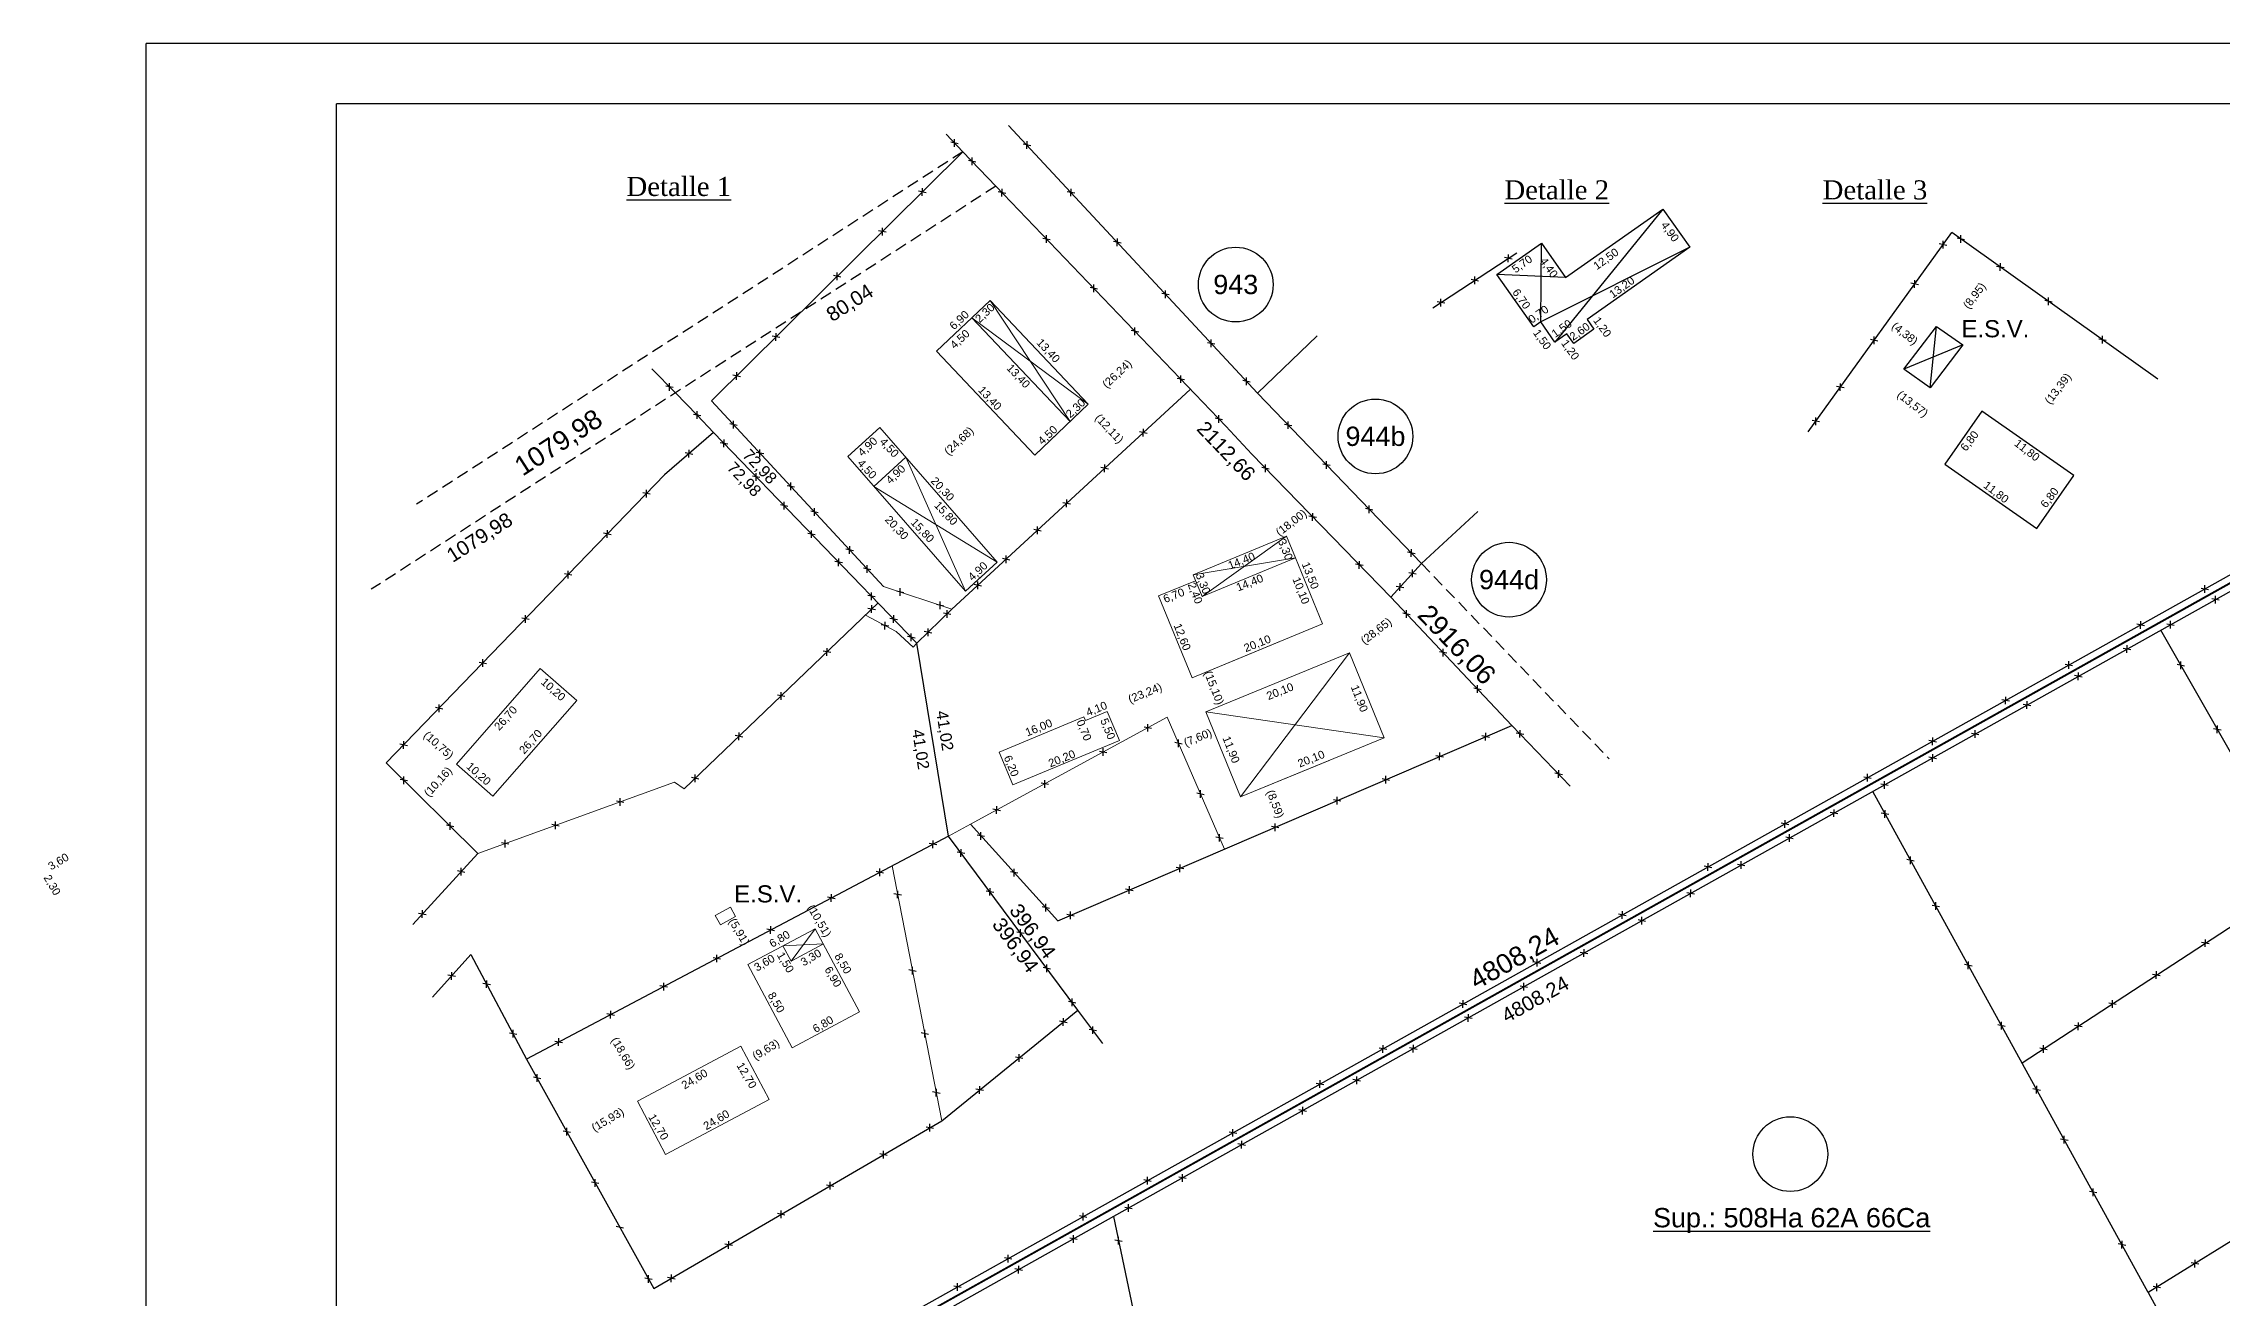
# Model space of a CAD drawing. Header units: feet. Extents: x 1554 to 7460, y 4629 to 11811.
# Drawn here: x 3557.7 to 4014.9, y 4866 to 5129.2 of the extents above; entities that cross this region are included whole.
import ezdxf
from ezdxf.enums import TextEntityAlignment as Align

# ---------------------------------------------------------------- set-up
doc = ezdxf.new("R2010")
doc.units = ezdxf.units.FT
doc.header["$MEASUREMENT"] = 0
doc.linetypes.add('DASHED2', pattern=[0.375, 0.25, -0.125])
doc.layers.get('0').update_dxf_attribs({"linetype": 'CONTINUOUS'})
for name, color, linetype in [('Accesiones 0', 1, 'CONTINUOUS'), ('Alambrado', 1, 'CONTINUOUS'), ('CARATULA', 7, 'CONTINUOUS'), ('CROQUIS', 2, 'CONTINUOUS'), ('Edificaciòn', 1, 'CONTINUOUS'), ('MEDICION', 2, 'CONTINUOUS'), ('Riel', 2, 'CONTINUOUS'), ('Subdivision', 5, 'CONTINUOUS')]:
    doc.layers.add(name, color=color, linetype=linetype)
doc.styles.add('ARIAL', font='arial.ttf')
doc.styles.add('Times New Roman', font='times.ttf')

msp = doc.modelspace()

# ---------------------------------------------------------------- linework, layer by layer
at = {"color": 8}
msp.add_line((3619.23, 4639.172, -0.145), (3619.23, 5116.496, -0.145), dxfattribs=at)
at = {"color": 1}
for p, q in [((3749.713, 5108.141, -2.329), (3748.143, 5108.45, -2.329)), ((3748.915, 5107.496, -2.329), (3748.942, 5109.096, -2.329)), ((3764.923, 5107.726, -0.021), (3763.353, 5108.035, -0.021)), ((3764.125, 5107.081, -0.021), (3764.152, 5108.681, -0.021)), ((3753.408, 5104.297, -2.329), (3751.838, 5104.606, -2.329)), ((3752.61, 5103.651, -2.329), (3752.637, 5105.251, -2.329)), ((3742.961, 5097.87, 0.11), (3741.391, 5098.179, 0.11)), ((3742.163, 5097.225, 0.11), (3742.189, 5098.825, 0.11)), ((3759.692, 5097.734, -2.329), (3758.122, 5098.043, -2.329)), ((3758.894, 5097.089, -2.329), (3758.921, 5098.689, -2.329)), ((3774.161, 5097.765, -0.021), (3772.591, 5098.074, -0.021)), ((3773.363, 5097.119, -0.021), (3773.389, 5098.719, -0.021)), ((3734.579, 5089.568, 0.11), (3733.009, 5089.877, 0.11)), ((3733.78, 5088.922, 0.11), (3733.807, 5090.522, 0.11)), ((3768.244, 5087.334, -2.329), (3768.27, 5088.934, -2.329)), ((3960.178, 5087.359, 202.274), (3960.205, 5088.959, 202.274)), ((3769.042, 5087.979, -2.329), (3767.472, 5088.288, -2.329)), ((3783.887, 5087.298, -0.021), (3782.317, 5087.607, -0.021)), ((3783.088, 5086.653, -0.021), (3783.115, 5088.252, -0.021)), ((3865.962, 5083.948, 293.225), (3864.392, 5084.257, 293.225)), ((3865.164, 5083.302, 293.225), (3865.19, 5084.902, 293.225)), ((3957.232, 5086.817, 202.287), (3955.662, 5087.126, 202.287)), ((3956.433, 5086.171, 202.287), (3956.46, 5087.771, 202.287)), ((3960.976, 5088.005, 202.274), (3959.407, 5088.314, 202.274)), ((3725.088, 5080.167, 0.11), (3723.518, 5080.476, 0.11)), ((3724.29, 5079.522, 0.11), (3724.316, 5081.122, 0.11)), ((3858.922, 5079.321, 293.201), (3857.352, 5079.63, 293.201)), ((3858.124, 5078.676, 293.201), (3858.151, 5080.276, 293.201)), ((3950.477, 5077.911, 202.311), (3950.504, 5079.51, 202.311)), ((3969.261, 5082.106, 202.247), (3967.691, 5082.415, 202.247)), ((3968.463, 5081.46, 202.247), (3968.489, 5083.06, 202.247)), ((3778.952, 5077.64, -2.329), (3777.382, 5077.949, -2.329)), ((3778.153, 5076.994, -2.329), (3778.18, 5078.594, -2.329)), ((3794.006, 5076.407, -0.021), (3792.437, 5076.716, -0.021)), ((3793.208, 5075.761, -0.021), (3793.235, 5077.361, -0.021)), ((3851.825, 5074.657, 293.177), (3850.255, 5074.966, 293.177)), ((3851.026, 5074.011, 293.177), (3851.053, 5075.611, 293.177)), ((3951.275, 5078.556, 202.311), (3949.705, 5078.865, 202.311)), ((3979.371, 5074.907, 202.215), (3977.801, 5075.216, 202.215)), ((3978.572, 5074.261, 202.215), (3978.599, 5075.861, 202.215)), ((3712.255, 5067.457, 0.11), (3710.686, 5067.766, 0.11)), ((3711.457, 5066.811, 0.11), (3711.484, 5068.411, 0.11)), ((3787.59, 5068.626, -2.329), (3786.02, 5068.935, -2.329)), ((3786.792, 5067.981, -2.329), (3786.818, 5069.581, -2.329)), ((3803.599, 5066.082, -0.021), (3802.03, 5066.391, -0.021)), ((3802.801, 5065.437, -0.021), (3802.828, 5067.037, -0.021)), ((3942.757, 5066.742, 202.344), (3941.187, 5067.051, 202.344)), ((3941.959, 5066.097, 202.344), (3941.986, 5067.696, 202.344)), ((3990.689, 5066.847, 202.179), (3989.119, 5067.156, 202.179)), ((3989.891, 5066.202, 202.179), (3989.918, 5067.801, 202.179)), ((3689.894, 5056.964, -1.941), (3688.324, 5057.273, -1.941)), ((3689.095, 5056.319, -1.941), (3689.122, 5057.918, -1.941)), ((3703.974, 5059.254, 0.11), (3702.404, 5059.563, 0.11)), ((3703.176, 5058.608, 0.11), (3703.202, 5060.208, 0.11)), ((3797.21, 5058.589, -2.329), (3795.64, 5058.898, -2.329)), ((3796.412, 5057.944, -2.329), (3796.438, 5059.544, -2.329)), ((3810.992, 5058.127, -0.021), (3809.422, 5058.436, -0.021)), ((3810.193, 5057.481, -0.021), (3810.22, 5059.081, -0.021)), ((3935.666, 5056.907, 202.372), (3934.096, 5057.216, 202.372)), ((3934.868, 5056.262, 202.372), (3934.895, 5057.862, 202.372)), ((3694.889, 5050.4, -2.053), (3694.915, 5052, -2.053)), ((3695.687, 5051.045, -2.053), (3694.117, 5051.354, -2.053)), ((3703.334, 5049.025, 0.075), (3701.765, 5049.334, 0.075)), ((3702.536, 5048.379, 0.075), (3702.563, 5049.979, 0.075)), ((3789.366, 5047.367, -0.166), (3787.796, 5047.676, -0.166)), ((3788.568, 5046.722, -0.166), (3788.594, 5048.322, -0.166)), ((3805.216, 5050.235, -2.329), (3803.647, 5050.544, -2.329)), ((3804.418, 5049.59, -2.329), (3804.445, 5051.19, -2.329)), ((3819.764, 5048.934, -0.021), (3818.194, 5049.243, -0.021)), ((3818.966, 5048.288, -0.021), (3818.992, 5049.888, -0.021)), ((3930.507, 5049.753, 202.392), (3928.937, 5050.062, 202.392)), ((3929.709, 5049.107, 202.392), (3929.736, 5050.707, 202.392)), ((3693.977, 5042.949), (3692.407, 5043.258)), ((3693.179, 5042.303), (3693.206, 5043.903)), ((3701.322, 5045.09, -2.172), (3699.752, 5045.399, -2.172)), ((3700.524, 5044.444, -2.172), (3700.55, 5046.044, -2.172)), ((3708.87, 5043.05, 0.032), (3707.3, 5043.359, 0.032)), ((3708.071, 5042.404, 0.032), (3708.098, 5044.004, 0.032)), ((3708.096, 5038.08, -2.198), (3706.526, 5038.389, -2.198)), ((3707.297, 5037.435, -2.198), (3707.324, 5039.035, -2.198)), ((3781.232, 5039.866, -0.166), (3779.662, 5040.175, -0.166)), ((3780.433, 5039.221, -0.166), (3780.46, 5040.821, -0.166)), ((3815.01, 5039.862, -2.329), (3813.441, 5040.171, -2.329)), ((3814.212, 5039.216, -2.329), (3814.239, 5040.816, -2.329)), ((3827.803, 5040.59, -0.021), (3826.233, 5040.899, -0.021)), ((3827.004, 5039.945, -0.021), (3827.031, 5041.545, -0.021)), ((3685.044, 5034.577), (3683.474, 5034.886)), ((3684.246, 5033.932), (3684.273, 5035.532)), ((3715.34, 5036.066, -0.017), (3713.77, 5036.375, -0.017)), ((3714.541, 5035.421, -0.017), (3714.568, 5037.02, -0.017)), ((3713.949, 5032.023, -2.221), (3712.379, 5032.332, -2.221)), ((3713.15, 5031.378, -2.221), (3713.177, 5032.978, -2.221)), ((3720.314, 5030.697, -0.055), (3718.744, 5031.006, -0.055)), ((3719.515, 5030.051, -0.055), (3719.542, 5031.651, -0.055)), ((3773.249, 5032.505, -0.166), (3771.679, 5032.814, -0.166)), ((3772.451, 5031.86, -0.166), (3772.478, 5033.459, -0.166)), ((3824.91, 5029.68, -2.329), (3823.34, 5029.989, -2.329)), ((3824.112, 5029.035, -2.329), (3824.138, 5030.634, -2.329)), ((3836.773, 5031.28, -0.021), (3835.203, 5031.589, -0.021)), ((3835.974, 5030.635, -0.021), (3836.001, 5032.235, -0.021)), ((3676.837, 5026.079), (3675.267, 5026.388)), ((3676.038, 5025.433), (3676.065, 5027.033)), ((3719.715, 5026.056, -2.243), (3718.145, 5026.365, -2.243)), ((3718.917, 5025.411, -2.243), (3718.943, 5027.011, -2.243)), ((3767.125, 5026.858, -0.166), (3765.555, 5027.167, -0.166)), ((3766.327, 5026.212, -0.166), (3766.354, 5027.812, -0.166)), ((3725.403, 5020.171, -2.265), (3723.833, 5020.48, -2.265)), ((3724.604, 5019.525, -2.265), (3724.631, 5021.125, -2.265)), ((3727.698, 5022.726, -0.112), (3726.128, 5023.035, -0.112)), ((3726.899, 5022.081, -0.112), (3726.926, 5023.68, -0.112)), ((3760.542, 5020.787, -0.166), (3758.973, 5021.096, -0.166)), ((3759.744, 5020.142, -0.166), (3759.771, 5021.742, -0.166)), ((3834.709, 5019.602, -2.329), (3833.139, 5019.911, -2.329)), ((3833.91, 5018.956, -2.329), (3833.937, 5020.556, -2.329)), ((3845.611, 5022.107, -0.021), (3844.041, 5022.416, -0.021)), ((3844.813, 5021.462, -0.021), (3844.839, 5023.061, -0.021)), ((3668.629, 5017.58), (3667.059, 5017.889)), ((3667.831, 5016.934), (3667.857, 5018.534)), ((3731.392, 5018.738, -0.14), (3729.822, 5019.047, -0.14)), ((3730.594, 5018.093, -0.14), (3730.621, 5019.692, -0.14)), ((3754.623, 5015.328, -0.166), (3753.053, 5015.637, -0.166)), ((3753.825, 5014.683, -0.166), (3753.851, 5016.283, -0.166)), ((3843.242, 5014.942, -0.166), (3841.672, 5015.251, -0.166)), ((3842.444, 5014.297, -0.166), (3842.47, 5015.897, -0.166)), ((3845.859, 5017.806, -0.166), (3844.289, 5018.115, -0.166)), ((3845.06, 5017.16, -0.166), (3845.087, 5018.76, -0.166)), ((4011.368, 5013.883, 0.052), (4011.395, 5015.483, 0.052)), ((3732.306, 5013.027, -2.292), (3730.737, 5013.335, -2.292)), ((3731.508, 5012.381, -2.292), (3731.535, 5013.981, -2.292)), ((3731.515, 5009.682, -0.166), (3731.542, 5011.282, -0.166)), ((3738.299, 5013.909, -0.166), (3736.729, 5014.218, -0.166)), ((3737.501, 5013.263, -0.166), (3737.527, 5014.863, -0.166)), ((3746.702, 5011.106, -0.166), (3745.133, 5011.415, -0.166)), ((3745.904, 5010.46, -0.166), (3745.931, 5012.06, -0.166)), ((4012.166, 5014.528, 0.052), (4010.596, 5014.837, 0.052)), ((4014.43, 5012.328, -0.128), (4012.86, 5012.637, -0.128)), ((4013.632, 5011.683, -0.128), (4013.658, 5013.283, -0.128)), ((3659.643, 5008.276), (3658.073, 5008.585)), ((3658.845, 5007.63), (3658.872, 5009.23)), ((3732.313, 5010.328, -0.166), (3730.743, 5010.636, -0.166)), ((3735.131, 5006.881, -0.166), (3733.561, 5007.19, -0.166)), ((3734.333, 5006.235, -0.166), (3734.359, 5007.835, -0.166)), ((3736.939, 5008.232, -2.31), (3735.369, 5008.541, -2.31)), ((3736.141, 5007.587, -2.31), (3736.168, 5009.187, -2.31)), ((3743.368, 5004.809, -0.166), (3743.395, 5006.409, -0.166)), ((3748.156, 5009.318, -0.166), (3746.586, 5009.627, -0.166)), ((3747.358, 5008.673, -0.166), (3747.384, 5010.273, -0.166)), ((3844.616, 5009.314, -2.021), (3843.046, 5009.623, -2.021)), ((3843.818, 5008.669, -2.021), (3843.845, 5010.269, -2.021)), ((3998.71, 5007.001, 0.049), (3997.14, 5007.31, 0.049)), ((3997.912, 5006.356, 0.049), (3997.938, 5007.956, 0.049)), ((4004.979, 5007.039, -0.124), (4003.409, 5007.348, -0.124)), ((4004.18, 5006.393, -0.124), (4004.207, 5007.993, -0.124)), ((3722.947, 5001.348, -0.166), (3721.377, 5001.657, -0.166)), ((3722.148, 5000.703, -0.166), (3722.175, 5002.302, -0.166)), ((3740.638, 5004.405, -2.324), (3739.068, 5004.714, -2.324)), ((3739.84, 5003.759, -2.324), (3739.867, 5005.359, -2.324)), ((3744.166, 5005.455, -0.166), (3742.596, 5005.764, -0.166)), ((3851.488, 5000.555, -2.021), (3851.514, 5002.155, -2.021)), ((3995.846, 5001.927, -0.12), (3994.276, 5002.236, -0.12)), ((3995.048, 5001.282, -0.12), (3995.074, 5002.882, -0.12)), ((3650.684, 4998.999), (3649.114, 4999.308)), ((3649.886, 4998.353), (3649.912, 4999.953)), ((3852.286, 5001.201, -2.021), (3850.716, 5001.51, -2.021)), ((3983.636, 4998.57, 0.045), (3982.066, 4998.879, 0.045)), ((3982.838, 4997.924, 0.045), (3982.864, 4999.524, 0.045)), ((3984.837, 4995.567, -0.115), (3984.863, 4997.167, -0.115)), ((4007.131, 4998.534, -0.008), (4005.561, 4998.843, -0.008)), ((4006.333, 4997.889, -0.008), (4006.36, 4999.489, -0.008)), ((3713.311, 4992.11, -0.166), (3711.741, 4992.419, -0.166)), ((3712.512, 4991.465, -0.166), (3712.539, 4993.065, -0.166)), ((3859.52, 4993.548, -2.021), (3857.95, 4993.857, -2.021)), ((3858.722, 4992.903, -2.021), (3858.749, 4994.503, -2.021)), ((3985.635, 4996.213, -0.115), (3984.065, 4996.522, -0.115)), ((3641.519, 4989.509), (3639.949, 4989.818)), ((3640.721, 4988.864), (3640.748, 4990.463)), ((3970.372, 4991.15, 0.042), (3968.802, 4991.459, 0.042)), ((3969.574, 4990.505, 0.042), (3969.6, 4992.105, 0.042)), ((3974.85, 4990.177, -0.111), (3973.28, 4990.486, -0.111)), ((3974.052, 4989.531, -0.111), (3974.078, 4991.131, -0.111)), ((3704.473, 4983.638, -0.166), (3702.903, 4983.947, -0.166)), ((3703.675, 4982.992, -0.166), (3703.702, 4984.592, -0.166)), ((3790.311, 4985.413, -0.135), (3788.741, 4985.722, -0.135)), ((3789.513, 4984.768, -0.135), (3789.539, 4986.367, -0.135)), ((3861.203, 4983.557, 0.154), (3859.633, 4983.866, 0.154)), ((3860.404, 4982.912, 0.154), (3860.431, 4984.511, 0.154)), ((3868.43, 4984.151, -2.021), (3866.86, 4984.46, -2.021)), ((3867.632, 4983.506, -2.021), (3867.658, 4985.106, -2.021)), ((3954.24, 4981.928, 0.039), (3954.267, 4983.528, 0.039)), ((3963.988, 4984.097, -0.106), (3962.418, 4984.406, -0.106)), ((3963.19, 4983.452, -0.106), (3963.216, 4985.052, -0.106)), ((4014.813, 4985.073, -0.008), (4013.243, 4985.382, -0.008)), ((4014.015, 4984.428, -0.008), (4014.042, 4986.028, -0.008)), ((3634.083, 4981.809), (3632.514, 4982.118)), ((3633.285, 4981.164), (3633.312, 4982.764)), ((3780.915, 4980.309, -0.062), (3779.345, 4980.618, -0.062)), ((3780.116, 4979.663, -0.062), (3780.143, 4981.263, -0.062)), ((3796.742, 4982.158, -0.166), (3795.172, 4982.467, -0.166)), ((3795.944, 4981.512, -0.166), (3795.97, 4983.112, -0.166)), ((3851.557, 4979.406, 0.154), (3849.987, 4979.715, 0.154)), ((3850.759, 4978.761, 0.154), (3850.786, 4980.361, 0.154)), ((3955.038, 4982.573, 0.039), (3953.468, 4982.882, 0.039)), ((3955.046, 4979.093, -0.103), (3953.476, 4979.402, -0.103)), ((3954.248, 4978.448, -0.103), (3954.275, 4980.047, -0.103)), ((3634.1, 4974.422), (3632.53, 4974.731)), ((3633.302, 4973.776), (3633.329, 4975.376)), ((3695.272, 4974.817, -0.166), (3693.702, 4975.126, -0.166)), ((3694.474, 4974.171, -0.166), (3694.5, 4975.771, -0.166)), ((3767.864, 4973.007, 0.033), (3767.891, 4974.607, 0.033)), ((3840.26, 4974.545, 0.154), (3838.69, 4974.854, 0.154)), ((3839.461, 4973.899, 0.154), (3839.488, 4975.499, 0.154)), ((3876.537, 4975.708, -2.021), (3874.967, 4976.017, -2.021)), ((3875.739, 4975.062, -2.021), (3875.766, 4976.662, -2.021)), ((3941.361, 4974.923, 0.036), (3939.791, 4975.232, 0.036)), ((3940.563, 4974.278, 0.036), (3940.59, 4975.877, 0.036)), ((3944.133, 4972.787, -0.098), (3944.16, 4974.387, -0.098)), ((3679.526, 4969.872, -0.191), (3677.957, 4970.181, -0.191)), ((3678.728, 4969.227, -0.191), (3678.755, 4970.826, -0.191)), ((3768.662, 4973.653, 0.033), (3767.092, 4973.962, 0.033)), ((3801.346, 4971.538, -0.166), (3799.776, 4971.847, -0.166)), ((3800.548, 4970.893, -0.166), (3800.575, 4972.493, -0.166)), ((3830.033, 4970.144, 0.154), (3828.463, 4970.453, 0.154)), ((3829.234, 4969.498, 0.154), (3829.261, 4971.098, 0.154)), ((3944.932, 4973.432, -0.098), (3943.362, 4973.741, -0.098)), ((3643.831, 4964.818), (3642.261, 4965.127)), ((3643.032, 4964.172), (3643.059, 4965.772)), ((3665.974, 4964.96, -0.22), (3664.404, 4965.269, -0.22)), ((3665.175, 4964.315, -0.22), (3665.202, 4965.915, -0.22)), ((3758.57, 4968.17, 0.111), (3757, 4968.479, 0.111)), ((3757.772, 4967.525, 0.111), (3757.798, 4969.125, 0.111)), ((3816.242, 4963.908, 0.154), (3816.269, 4965.507, 0.154)), ((3924.042, 4965.236, 0.032), (3922.473, 4965.545, 0.032)), ((3923.244, 4964.59, 0.032), (3923.271, 4966.19, 0.032)), ((3934.329, 4967.498, -0.094), (3932.759, 4967.807, -0.094)), ((3933.531, 4966.853, -0.094), (3933.557, 4968.453, -0.094)), ((3945.044, 4967.357, 0.013), (3943.474, 4967.666, 0.013)), ((3944.246, 4966.711, 0.013), (3944.273, 4968.311, 0.013)), ((3655.395, 4961.127, -0.243), (3653.825, 4961.436, -0.243)), ((3654.596, 4960.481, -0.243), (3654.623, 4962.081, -0.243)), ((3745.202, 4960.978, -0.889), (3743.632, 4961.287, -0.889)), ((3744.403, 4960.333, -0.889), (3744.43, 4961.933, -0.889)), ((3755.255, 4962.726, 0.154), (3753.685, 4963.035, 0.154)), ((3754.457, 4962.081, 0.154), (3754.483, 4963.681, 0.154)), ((3805.342, 4962.323, -0.166), (3803.772, 4962.632, -0.166)), ((3804.543, 4961.678, -0.166), (3804.57, 4963.278, -0.166)), ((3817.04, 4964.553, 0.154), (3815.471, 4964.862, 0.154)), ((3925.001, 4962.278, -0.09), (3923.431, 4962.587, -0.09)), ((3924.203, 4961.632, -0.09), (3924.229, 4963.232, -0.09)), ((3645.361, 4954.574, -0.253), (3645.388, 4956.174, -0.253)), ((3733.228, 4954.428, -0.889), (3733.255, 4956.028, -0.889)), ((3751.087, 4959.163, -3.052), (3749.517, 4959.472, -3.052)), ((3750.289, 4958.518, -3.052), (3750.316, 4960.117, -3.052)), ((3761.426, 4954.396, 0.154), (3761.453, 4955.996, 0.154)), ((3797.052, 4955.951, 0.154), (3795.482, 4956.26, 0.154)), ((3796.254, 4955.306, 0.154), (3796.281, 4956.906, 0.154)), ((3907.886, 4956.198, 0.029), (3906.316, 4956.507, 0.029)), ((3907.088, 4955.553, 0.029), (3907.115, 4957.153, 0.029)), ((3914.865, 4956.605, -0.086), (3913.296, 4956.914, -0.086)), ((3914.067, 4955.96, -0.086), (3914.094, 4957.56, -0.086)), ((3950.41, 4957.603, 0.006), (3948.84, 4957.912, 0.006)), ((3949.611, 4956.958, 0.006), (3949.638, 4958.558, 0.006)), ((3646.159, 4955.219, -0.253), (3644.589, 4955.528, -0.253)), ((3734.027, 4955.074, -0.889), (3732.457, 4955.383, -0.889)), ((3736.982, 4949.786, -0.171), (3737.009, 4951.386, -0.171)), ((3757.163, 4950.993, -3.052), (3755.593, 4951.302, -3.052)), ((3756.365, 4950.348, -3.052), (3756.391, 4951.948, -3.052)), ((3762.224, 4955.041, 0.154), (3760.654, 4955.35, 0.154)), ((3786.406, 4951.37, 0.154), (3784.836, 4951.679, 0.154)), ((3785.608, 4950.725, 0.154), (3785.635, 4952.325, 0.154)), ((3903.446, 4950.015, -0.081), (3903.473, 4951.615, -0.081)), ((3637.198, 4945.665, -0.25), (3637.225, 4947.265, -0.25)), ((3723.86, 4949.701, -0.889), (3722.29, 4950.01, -0.889)), ((3723.061, 4949.056, -0.889), (3723.088, 4950.656, -0.889)), ((3737.781, 4950.432, -0.171), (3736.211, 4950.741, -0.171)), ((3768.904, 4947.676, 0.154), (3767.334, 4947.985, 0.154)), ((3768.105, 4947.031, 0.154), (3768.132, 4948.631, 0.154)), ((3773.261, 4945.412, 0.154), (3773.288, 4947.011, 0.154)), ((3889.097, 4945.49, 0.025), (3889.124, 4947.089, 0.025)), ((3904.244, 4950.661, -0.081), (3902.674, 4950.97, -0.081)), ((3955.694, 4947.997), (3954.124, 4948.306)), ((3954.896, 4947.352), (3954.923, 4948.951)), ((3637.996, 4946.311, -0.25), (3636.426, 4946.62, -0.25)), ((3711.124, 4942.972, -0.889), (3709.554, 4943.281, -0.889)), ((3710.325, 4942.327, -0.889), (3710.352, 4943.926, -0.889)), ((3763.57, 4942.378, -3.052), (3762, 4942.687, -3.052)), ((3762.772, 4941.733, -3.052), (3762.798, 4943.332, -3.052)), ((3774.059, 4946.057, 0.154), (3772.49, 4946.366, 0.154)), ((3889.895, 4946.135, 0.025), (3888.325, 4946.444, 0.025)), ((3894.015, 4944.936, -0.077), (3892.445, 4945.245, -0.077)), ((3893.216, 4944.29, -0.077), (3893.243, 4945.89, -0.077)), ((3699.019, 4936.353, -0.889), (3699.046, 4937.952, -0.889)), ((3881.866, 4938.136, -0.072), (3880.296, 4938.445, -0.072)), ((3881.068, 4937.491, -0.072), (3881.094, 4939.091, -0.072)), ((4012.274, 4940.218, -0.012), (4010.704, 4940.527, -0.012)), ((4011.476, 4939.572, -0.012), (4011.502, 4941.172, -0.012)), ((3644.159, 4933.356, -0.172), (3642.589, 4933.665, -0.172)), ((3643.361, 4932.711, -0.172), (3643.388, 4934.311, -0.172)), ((3699.818, 4936.998, -0.889), (3698.248, 4937.307, -0.889)), ((3740.9, 4934.435, -0.182), (3739.33, 4934.744, -0.182)), ((3740.102, 4933.79, -0.182), (3740.128, 4935.389, -0.182)), ((3769.104, 4934.937, -3.052), (3767.534, 4935.246, -3.052)), ((3768.305, 4934.292, -3.052), (3768.332, 4935.892, -3.052)), ((3872.008, 4936.13, 0.021), (3870.438, 4936.439, 0.021)), ((3871.21, 4935.484, 0.021), (3871.236, 4937.084, 0.021)), ((3962.535, 4935.563, -0.008), (3960.965, 4935.872, -0.008)), ((3961.737, 4934.917, -0.008), (3961.763, 4936.517, -0.008)), ((4002.011, 4933.509, -0.015), (4000.441, 4933.818, -0.015)), ((4001.213, 4932.864, -0.015), (4001.239, 4934.464, -0.015)), ((3651.498, 4931.611, -0.168), (3649.928, 4931.92, -0.168)), ((3650.7, 4930.966, -0.168), (3650.726, 4932.566, -0.168)), ((3688.678, 4931.112, -0.889), (3687.108, 4931.421, -0.889)), ((3687.88, 4930.467, -0.889), (3687.906, 4932.066, -0.889)), ((3773.615, 4927.152, -3.052), (3773.642, 4928.752, -3.052)), ((3855.669, 4926.792, 0.017), (3855.696, 4928.391, 0.017)), ((3869.226, 4931.062, -0.067), (3867.656, 4931.371, -0.067)), ((3868.427, 4930.417, -0.067), (3868.454, 4932.016, -0.067)), ((3991.984, 4926.832, -0.017), (3992.011, 4928.432, -0.017)), ((3677.538, 4925.226, -0.889), (3675.968, 4925.535, -0.889)), ((3676.74, 4924.58, -0.889), (3676.766, 4926.18, -0.889)), ((3772.547, 4923.68, -0.255), (3770.978, 4923.989, -0.255)), ((3771.749, 4923.034, -0.255), (3771.776, 4924.634, -0.255)), ((3774.413, 4927.798, -3.052), (3772.843, 4928.107, -3.052)), ((3856.468, 4927.437, 0.017), (3854.898, 4927.746, 0.017)), ((3857.57, 4924.539, -0.062), (3856, 4924.848, -0.062)), ((3856.772, 4923.893, -0.062), (3856.798, 4925.493, -0.062)), ((3968.709, 4922.244, -0.017), (3968.735, 4923.843, -0.017)), ((3992.783, 4927.477, -0.017), (3991.213, 4927.786, -0.017)), ((3657.06, 4921.204, -0.168), (3655.49, 4921.513, -0.168)), ((3656.261, 4920.558, -0.168), (3656.288, 4922.158, -0.168)), ((3666.619, 4919.457, -0.889), (3665.049, 4919.766, -0.889)), ((3665.821, 4918.811, -0.889), (3665.848, 4920.411, -0.889)), ((3743.474, 4921.235, -0.192), (3741.904, 4921.544, -0.192)), ((3742.676, 4920.59, -0.192), (3742.703, 4922.189, -0.192)), ((3778.77, 4921.96, -3.052), (3777.2, 4922.269, -3.052)), ((3777.972, 4921.315, -3.052), (3777.998, 4922.915, -3.052)), ((3969.507, 4922.889, -0.017), (3967.937, 4923.198, -0.017)), ((3985.615, 4922.792, -0.019), (3984.045, 4923.101, -0.019)), ((3984.817, 4922.146, -0.019), (3984.843, 4923.746, -0.019)), ((3763.284, 4916.147, -0.255), (3761.714, 4916.456, -0.255)), ((3762.486, 4915.501, -0.255), (3762.512, 4917.101, -0.255)), ((3839.65, 4918.03, 0.014), (3838.08, 4918.339, 0.014)), ((3838.852, 4917.385, 0.014), (3838.879, 4918.985, 0.014)), ((3846.032, 4918.082, -0.057), (3844.462, 4918.39, -0.057)), ((3845.234, 4917.436, -0.057), (3845.261, 4919.036, -0.057)), ((3978.299, 4918.01, -0.021), (3976.729, 4918.319, -0.021)), ((3977.501, 4917.364, -0.021), (3977.527, 4918.964, -0.021)), ((3662.103, 4911.914, -0.168), (3660.533, 4912.223, -0.168)), ((3661.305, 4911.269, -0.168), (3661.331, 4912.869, -0.168)), ((3754.21, 4908.772, -0.255), (3754.237, 4910.372, -0.255)), ((3826.438, 4910.64, 0.011), (3824.868, 4910.948, 0.011)), ((3825.639, 4909.994, 0.011), (3825.666, 4911.594, 0.011)), ((3834.151, 4911.432, -0.052), (3832.581, 4911.741, -0.052)), ((3833.352, 4910.786, -0.052), (3833.379, 4912.386, -0.052)), ((3976.088, 4908.83, -0.025), (3976.114, 4910.43, -0.025)), ((3745.893, 4908.833, -0.202), (3744.323, 4909.142, -0.202)), ((3745.094, 4908.188, -0.202), (3745.121, 4909.787, -0.202)), ((3755.009, 4909.418, -0.255), (3753.439, 4909.727, -0.255)), ((3821.997, 4904.431, -0.047), (3822.024, 4906.031, -0.047)), ((3976.886, 4909.476, -0.025), (3975.316, 4909.785, -0.025)), ((3668.354, 4900.635, -0.168), (3666.784, 4900.944, -0.168)), ((3667.556, 4899.99, -0.168), (3667.582, 4901.59, -0.168)), ((3744.528, 4901.476, -0.255), (3742.958, 4901.785, -0.255)), ((3743.73, 4900.83, -0.255), (3743.757, 4902.43, -0.255)), ((3807.364, 4899.771, 0.007), (3807.39, 4901.371, 0.007)), ((3822.796, 4905.077, -0.047), (3821.226, 4905.386, -0.047)), ((3734.012, 4895.172, -0.255), (3734.039, 4896.771, -0.255)), ((3808.162, 4900.417, 0.007), (3806.592, 4900.726, 0.007)), ((3810.002, 4897.917, -0.042), (3808.432, 4898.226, -0.042)), ((3809.204, 4897.271, -0.042), (3809.231, 4898.871, -0.042)), ((3982.674, 4898.955, -0.032), (3981.104, 4899.264, -0.032)), ((3981.875, 4898.309, -0.032), (3981.902, 4899.909, -0.032)), ((3734.811, 4895.817, -0.255), (3733.241, 4896.126, -0.255)), ((3796.779, 4890.317, -0.037), (3796.806, 4891.917, -0.037)), ((3674.296, 4889.914, -0.168), (3672.726, 4890.223, -0.168)), ((3673.498, 4889.268, -0.168), (3673.525, 4890.868, -0.168)), ((3723.614, 4889.297, -0.255), (3722.044, 4889.606, -0.255)), ((3722.815, 4888.651, -0.255), (3722.842, 4890.251, -0.255)), ((3790.231, 4890.387, 0.003), (3788.661, 4890.696, 0.003)), ((3789.432, 4889.741, 0.003), (3789.459, 4891.341, 0.003)), ((3797.577, 4890.963, -0.037), (3796.007, 4891.272, -0.037)), ((3988.731, 4887.944, -0.04), (3987.161, 4888.253, -0.04)), ((3987.933, 4887.299, -0.04), (3987.959, 4888.898, -0.04)), ((3713.339, 4883.314, -0.255), (3711.769, 4883.623, -0.255)), ((3712.541, 4882.668, -0.255), (3712.568, 4884.268, -0.255)), ((3776.723, 4882.831, 0), (3775.153, 4883.14, 0)), ((3775.925, 4882.186, 0), (3775.951, 4883.785, 0)), ((3786.246, 4884.621, -0.032), (3784.676, 4884.93, -0.032)), ((3785.447, 4883.975, -0.032), (3785.474, 4885.575, -0.032)), ((3679.462, 4880.593, -0.168), (3677.892, 4880.902, -0.168)), ((3774.687, 4878.149, -0.031), (3773.117, 4878.458, -0.031)), ((3773.888, 4877.503, -0.031), (3773.915, 4879.103, -0.031)), ((3783.349, 4877.112, 0.04), (3783.375, 4878.712, 0.04)), ((3702.306, 4876.889, -0.255), (3700.736, 4877.198, -0.255)), ((3701.508, 4876.243, -0.255), (3701.534, 4877.843, -0.255)), ((3760.968, 4874.019, -0.004), (3759.398, 4874.328, -0.004)), ((3760.17, 4873.373, -0.004), (3760.196, 4874.973, -0.004)), ((3784.147, 4877.757, 0.04), (3782.577, 4878.066, 0.04)), ((3994.784, 4876.941, -0.047), (3993.214, 4877.25, -0.047)), ((3993.986, 4876.296, -0.047), (3994.012, 4877.895, -0.047)), ((4009.322, 4872.331, -0.224), (4009.349, 4873.93, -0.224)), ((3685.468, 4869.757, -0.168), (3683.898, 4870.066, -0.168)), ((3684.669, 4869.111, -0.168), (3684.696, 4870.711, -0.168)), ((3690.271, 4869.88, -0.255), (3688.701, 4870.189, -0.255)), ((3689.473, 4869.235, -0.255), (3689.499, 4870.835, -0.255)), ((3749.561, 4867.439, -0.006), (3749.587, 4869.039, -0.006)), ((3763.171, 4871.699, -0.031), (3761.601, 4872.008, -0.031)), ((3762.372, 4871.054, -0.031), (3762.399, 4872.653, -0.031)), ((4001.293, 4867.364, -0.224), (4001.319, 4868.964, -0.224)), ((4010.12, 4872.976, -0.224), (4008.55, 4873.285, -0.224)), ((3750.359, 4868.084, -0.006), (3748.789, 4868.393, -0.006)), ((4002.091, 4868.01, -0.224), (4000.521, 4868.319, -0.224))]:
    msp.add_line(p, q, dxfattribs=at)
at = {"color": 3}
for centre in [(3807.969, 5078.589, -2.935), (3837.298, 5046.723, -2.935), (3865.336, 5016.651, -2.935), (3924.384, 4896.094, -99.861)]:
    msp.add_circle(centre, 7.845, dxfattribs=at)
at = {"layer": 'Alambrado', "color": 2}
for p, q in [((3812.507, 5055.806, -0.021), (3760.283, 5112.011, -0.021)), ((3846.97, 5020.036, -0.021), (3812.507, 5055.806, -0.021)), ((4061.872, 5042.925, 0.063), (3626.451, 4799.369, -0.034))]:
    msp.add_line(p, q, dxfattribs=at)
at = {"layer": 'Alambrado'}
for p, q in [((3750.692, 5106.46, 0.11), (3697.914, 5054.183, 0.11)), ((3750.692, 5106.46, -2.329), (3757.624, 5099.248, -2.329)), ((3928.125, 5047.692, 202.398), (3958.283, 5089.518, 202.28)), ((4001.504, 5058.741, 202.142), (3958.283, 5089.518, 202.28)), ((3849.336, 5073.692, 293.172), (3866.938, 5085.26, 293.231)), ((3685.424, 5060.883), (3690.355, 5055.845, -2.598)), ((3698.322, 5047.536), (3688.063, 5038.67)), ((3688.063, 5038.67), (3629.654, 4978.19)), ((3840.517, 5012.974, -0.166), (3846.97, 5020.036, -0.166)), ((4056.529, 4910.754, -0.008), (4002.147, 5006.048, -0.008)), ((3770.622, 4945.07, 0.154), (3865.936, 4986.086, 0.154)), ((3629.654, 4978.19), (3648.887, 4959.207)), ((3999.52, 4867.059, -0.053), (3941.677, 4972.205, 0.016)), ((3752.256, 4965.321, 0.154), (3770.622, 4945.07, 0.154)), ((3747.673, 4962.853, -0.889), (3659.108, 4916.057, -0.889)), ((3635.214, 4944.285, -0.249), (3648.887, 4959.207, -0.255)), ((3973.022, 4915.228, -0.022), (4031.982, 4953.768, -0.008)), ((3639.349, 4929.055, -0.175), (3647.4, 4937.966, -0.168)), ((3647.4, 4937.966, -0.168), (3659.108, 4916.057, -0.168)), ((3746.257, 4903.094, -0.255), (3774.834, 4926.331, -0.255)), ((3659.108, 4916.057, -0.168), (3685.803, 4867.89, -0.168)), ((3685.803, 4867.89, -0.255), (3746.257, 4903.094, -0.255)), ((3782.296, 4883.004, 0.04), (3795.398, 4820.435, 0.04))]:
    msp.add_line(p, q, dxfattribs=at)
at = {"layer": 'Alambrado', "lineweight": 0}
for p, q in [((3798.382, 5056.56, -0.166), (3748.371, 5010.442, -0.166)), ((3733.994, 5015.237, -0.166), (3697.914, 5054.183, 0.11)), ((3748.371, 5010.442, -0.166), (3733.994, 5015.237, -0.166)), ((3732.879, 5011.777, -0.166), (3692.173, 4972.753, -0.166)), ((3736.658, 5005.812, -0.166), (3730.214, 5009.222, -0.166)), ((3741.035, 5003.337, -0.166), (3748.371, 5010.442, -0.166)), ((3740.276, 5002.46, -0.166), (3736.658, 5005.812, -0.166)), ((3741.035, 5003.337, -0.166), (3740.276, 5002.46, -0.166)), ((3793.589, 4987.775, -0.166), (3752.256, 4965.321, 0.154)), ((3805.582, 4960.114, -0.166), (3793.589, 4987.775, -0.166)), ((3690.172, 4974.169, -0.166), (3648.887, 4959.207, -0.255)), ((3692.173, 4972.753, -0.166), (3690.172, 4974.169, -0.166)), ((3752.256, 4965.321, 0.154), (3747.673, 4962.853, 0.059)), ((3746.257, 4903.094, -0.206), (3735.817, 4956.631, -0.166))]:
    msp.add_line(p, q, dxfattribs=at)
at = {"layer": 'Alambrado', "color": 2, "linetype": 'DASHED2', "ltscale": 10}
msp.add_line((3846.97, 5020.036, -0.166), (3886.375, 4979.034, -0.121), dxfattribs=at)
at = {"layer": 'CARATULA', "color": 1, "linetype": 'Continuous'}
for p in [(3579.23, 4629.172, -0.145), (4579.23, 5129.172, -0.145)]:
    msp.add_line(p, (3579.23, 5129.172, -0.145), dxfattribs=at)
at = {"layer": 'CARATULA', "color": 8, "linetype": 'Continuous'}
msp.add_line((4569.23, 5116.496, -0.145), (3619.23, 5116.496, -0.145), dxfattribs=at)
at = {"layer": 'Edificaciòn'}
for p, q in [((3897.637, 5094.438, 89.847), (3874.98, 5066.512, 89.847)), ((3877.192, 5080.051, 89.847), (3897.637, 5094.438, 89.847)), ((3897.637, 5094.438, 89.847), (3903.277, 5086.423, 89.847)), ((3862.804, 5080.688, 89.847), (3872.128, 5087.248, 89.847)), ((3871.988, 5070.765, 89.847), (3872.128, 5087.248, 89.847)), ((3903.277, 5086.423, 89.847), (3871.988, 5070.765, 89.847)), ((3872.128, 5087.248, 89.847), (3877.192, 5080.051, 89.847)), ((3903.277, 5086.423, 89.847), (3881.719, 5071.254, 89.847)), ((3870.516, 5069.729, 89.847), (3862.804, 5080.688, 89.847)), ((3877.192, 5080.051, 89.847), (3862.804, 5080.688, 89.847)), ((3871.988, 5070.765, 89.847), (3870.516, 5069.729, 89.847)), ((3874.98, 5066.512, 89.847), (3871.988, 5070.765, 89.847)), ((3881.719, 5071.254, 89.847), (3883.158, 5069.209, 89.847)), ((3877.466, 5068.261, 89.847), (3874.98, 5066.512, 89.847)), ((3878.905, 5066.217, 89.847), (3877.466, 5068.261, 89.847)), ((3883.158, 5069.209, 89.847), (3878.905, 5066.217, 89.847)), ((3948.211, 5060.821, 202.718), (3955.064, 5069.803, 202.694)), ((3960.611, 5065.919, 202.648), (3948.211, 5060.821, 202.718)), ((3953.759, 5056.938, 202.672), (3955.064, 5069.803, 202.694)), ((3960.611, 5065.919, 202.648), (3953.759, 5056.938, 202.672)), ((3955.064, 5069.803, 202.694), (3960.611, 5065.919, 202.648)), ((3953.759, 5056.938, 202.672), (3948.211, 5060.821, 202.718)), ((3964.578, 5052.046), (3956.805, 5040.886)), ((3983.922, 5038.526), (3964.578, 5052.046)), ((3956.805, 5040.886), (3976.148, 5027.366)), ((3976.148, 5027.366), (3983.922, 5038.526))]:
    msp.add_line(p, q, dxfattribs=at)
at = {"layer": 'Edificaciòn', "lineweight": 0}
for p, q in [((3756.387, 5075.268, -0.166), (3745.158, 5064.588, -0.166)), ((3756.387, 5075.268, -0.166), (3777.016, 5053.501, -0.166)), ((3756.387, 5075.268, -0.166), (3773.186, 5049.872, -0.166)), ((3752.557, 5071.639, -0.166), (3773.186, 5049.872, -0.166)), ((3752.564, 5071.632, -0.166), (3777.016, 5053.501, -0.166)), ((3745.158, 5064.588, -0.166), (3765.787, 5042.821, -0.166)), ((3765.787, 5042.821, -0.166), (3777.008, 5053.514, -0.166)), ((3733.224, 5048.625, -0.166), (3726.549, 5042.506, -0.166)), ((3733.224, 5048.625, -0.166), (3757.883, 5020.353, -0.166)), ((3765.787, 5042.821, -0.166), (3770.782, 5047.581, -0.166)), ((3726.549, 5042.506, -0.166), (3751.207, 5014.234, -0.166)), ((3738.69, 5042.357, -0.166), (3732.015, 5036.239, -0.166)), ((3738.69, 5042.357, -0.166), (3751.219, 5014.246, -0.166)), ((3757.883, 5020.353, -0.166), (3732.015, 5036.239, -0.166)), ((3818.617, 5025.783, -0.166), (3799.006, 5017.654, -0.166)), ((3818.617, 5025.783, -0.166), (3800.886, 5013.099, -0.166)), ((3820.496, 5021.228, -0.166), (3818.617, 5025.783, -0.166)), ((3757.883, 5020.353, -0.166), (3751.207, 5014.234, -0.166)), ((3799.006, 5017.654, -0.166), (3820.496, 5021.228, -0.166)), ((3800.886, 5013.099, -0.166), (3820.496, 5021.228, -0.166)), ((3826.197, 5007.41, -0.166), (3820.496, 5021.228, -0.166)), ((3754.832, 5017.556, -0.166), (3751.219, 5014.246, -0.166)), ((3791.74, 5013.234, -0.166), (3799.512, 5016.427, -0.166)), ((3800.886, 5013.099, -0.166), (3799.006, 5017.654, -0.166)), ((3798.824, 4996.063, -0.166), (3791.74, 5013.234, -0.166)), ((3826.197, 5007.41, -0.166), (3798.824, 4996.063, -0.166)), ((3817.392, 5003.76, -0.166), (3798.824, 4996.063, -0.166)), ((3661.965, 4998.02, -0.166), (3644.364, 4977.943, -0.166)), ((3669.635, 4991.296, -0.166), (3661.965, 4998.02, -0.166)), ((3831.814, 5001.273, -0.166), (3801.686, 4988.92, -0.166)), ((3831.814, 5001.273, -0.166), (3808.996, 4971.081, -0.166)), ((3839.124, 4983.435, -0.166), (3831.814, 5001.273, -0.166)), ((3652.033, 4971.219, -0.166), (3669.635, 4991.296, -0.166)), ((3776.087, 4987.889, -0.166), (3758.304, 4980.491, -0.166)), ((3776.409, 4987.113, -0.166), (3776.087, 4987.889, -0.166)), ((3781.007, 4989.026, -0.166), (3776.409, 4987.113, -0.166)), ((3783.537, 4982.93, -0.166), (3781.007, 4989.026, -0.166)), ((3801.686, 4988.92, -0.166), (3808.996, 4971.081, -0.166)), ((3801.686, 4988.92, -0.166), (3839.124, 4983.435, -0.166)), ((3808.996, 4971.081, -0.166), (3839.124, 4983.435, -0.166)), ((3758.304, 4980.491, -0.166), (3761.156, 4973.62, -0.166)), ((3761.156, 4973.62, -0.166), (3783.537, 4982.93, -0.166)), ((3808.996, 4971.081, -0.166), (3827.593, 4978.707, -0.166)), ((3644.364, 4977.943, -0.166), (3652.033, 4971.219, -0.166)), ((3701.893, 4947.93, -0.166), (3698.694, 4946.173, -0.166)), ((3702.977, 4945.958, -0.166), (3701.893, 4947.93, -0.166)), ((3698.694, 4946.173, -0.166), (3699.777, 4944.201, -0.166)), ((3699.777, 4944.201, -0.166), (3702.977, 4945.958, -0.166)), ((3705.557, 4935.889, -0.166), (3719.715, 4943.403, -0.166)), ((3719.715, 4943.403, -0.166), (3714.611, 4936.589, -0.166)), ((3719.715, 4943.403, -0.166), (3728.985, 4925.938, -0.166)), ((3721.416, 4940.2, -0.166), (3712.911, 4939.792, -0.166)), ((3712.911, 4939.792, -0.166), (3714.611, 4936.589, -0.166)), ((3714.611, 4936.589, -0.166), (3721.416, 4940.2, -0.166)), ((3714.827, 4918.424, -0.166), (3705.557, 4935.889, -0.166)), ((3728.985, 4925.938, -0.166), (3714.827, 4918.424, -0.166)), ((3704.094, 4918.745, -0.166), (3682.352, 4907.237, -0.166)), ((3710.005, 4907.561, -0.166), (3704.094, 4918.745, -0.166)), ((3682.352, 4907.237, -0.166), (3688.263, 4896.052, -0.166)), ((3688.263, 4896.052, -0.166), (3710.005, 4907.561, -0.166))]:
    msp.add_line(p, q, dxfattribs=at)
at = {"layer": 'Riel', "color": 3}
for p, q in [((3621.759, 4795.094, 0.054), (4064.036, 5042.525, 0.126)), ((4064.111, 5042.367, 0.125), (3621.848, 4794.944, 0.053))]:
    msp.add_line(p, q, dxfattribs=at)
at = {"layer": 'Subdivision', "color": 2}
for p, q in [((3747.164, 5110.131, -2.329), (3750.692, 5106.46, -2.329)), ((3825.065, 5067.852, -37.684), (3812.507, 5055.806, -0.021)), ((3858.777, 5030.972, -77.063), (3846.97, 5020.036, -0.166))]:
    msp.add_line(p, q, dxfattribs=at)
at = {"layer": 'Subdivision', "color": 2, "linetype": 'DASHED2', "ltscale": 10}
msp.add_line((3750.692, 5106.46, -2.053), (3636.002, 5032.483, -2.403), dxfattribs=at)
at = {"layer": 'Subdivision', "linetype": 'DASHED2', "ltscale": 10}
msp.add_line((3757.612, 5099.241, -2.329), (3626.495, 5014.641, -2.854), dxfattribs=at)
at = {"layer": 'Subdivision'}
for p, q in [((3757.612, 5099.241, -2.329), (3805.853, 5048.907, -2.329)), ((3695.011, 5051.308, -2.053), (3694.902, 5051.2, -2.053)), ((3805.853, 5048.907, -2.329), (3811.343, 5042.981, -2.329)), ((3811.343, 5042.981, -2.329), (3840.517, 5012.974, -2.329)), ((4063.247, 5040.243, -0.148), (3782.296, 4883.004, -0.031)), ((3840.517, 5012.974, -2.021), (3865.936, 4986.086, -2.021)), ((3865.936, 4986.086, -2.021), (3878.165, 4973.349, -2.021)), ((3782.296, 4883.004, -0.031), (3737.017, 4857.646, -0.031))]:
    msp.add_line(p, q, dxfattribs=at)
at = {"layer": 'Subdivision', "color": 3}
for p, q in [((3690.355, 5055.845, -2.163), (3694.902, 5051.2, -2.163)), ((3694.902, 5051.2, -2.163), (3698.322, 5047.536, -2.163)), ((3747.673, 4962.853, -2.104), (3741.035, 5003.337, -2.329)), ((3774.834, 4926.331, -3.052), (3747.673, 4962.853, -3.052)), ((3780.066, 4919.33, -3.052), (3774.834, 4926.331, -3.052)), ((4061.767, 4905.561, -0.224), (3999.52, 4867.059, -0.224)), ((3999.52, 4867.059, -0.224), (4009.678, 4848.545, -0.224))]:
    msp.add_line(p, q, dxfattribs=at)
at = {"layer": 'Subdivision', "color": 3, "lineweight": 0}
msp.add_line((3698.322, 5047.536, -2.163), (3741.035, 5003.337, -2.329), dxfattribs=at)

# ---------------------------------------------------------------- texts
at = {"color": 3, "style": 'ARIAL'}
msp.add_text('%%USup.: 508Ha 62A 66Ca', height=4.05143, dxfattribs=at).set_placement((3895.565, 4880.737, -99.861))
at = {"color": 1, "char_height": 3.6, "attachment_point": 5, "style": 'ARIAL'}
for insert in [(3967.43, 5069.3), (3709.81, 4950.69)]:
    msp.add_mtext('E.S.V.', dxfattribs=dict(at, insert=insert))
at = {"layer": 'Accesiones 0', "char_height": 1.68, "attachment_point": 5, "style": 'ARIAL'}
for s, insert, rotation in [('4,90', (3899.027, 5089.624), 305.75877), ('5,70', (3868.158, 5082.794), 35.75877), ('4,40', (3873.581, 5082.075), 305.75877), ('12,50', (3885.765, 5083.857), 35.75877), ('13,20', (3889.103, 5077.911), 35.75877), ('6,70', (3867.825, 5075.5), 305.75877), ('(8,95)', (3963.216, 5076.127), 52.56753), ('6,90', (3750.019, 5071.036, -0.166), 43.17474), ('2,30', (3755.411, 5072.517, -0.166), 43.17474), ('0,70', (3871.587, 5072.242), 35.75877), ('1,50', (3876.473, 5069.245), 35.75877), ('2,60', (3880.251, 5068.629), 35.75877), ('1,20', (3884.806, 5069.6), 305.75877), ('4,50', (3750.156, 5067.031, -0.166), 43.17474), ('13,40', (3768.528, 5064.632, -0.166), 313.17474), ('1,50', (3872.181, 5066.989), 305.75877), ('1,20', (3878.082, 5064.814), 305.75877), ('13,40', (3762.245, 5059.292, -0.166), 313.17474), ('(26,24)', (3783.206, 5059.691, -0.166), 43.17474), ('13,40', (3756.271, 5054.659, -0.166), 313.17474), ('(13,39)', (3980.742, 5056.621), 52.56753), ('2,30', (3774.439, 5052.535, -0.166), 43.17474), ('(24,68)', (3750.015, 5045.602, -0.332), 43.17474), ('4,50', (3768.572, 5046.893, -0.166), 43.17474), ('(12,11)', (3781.258, 5048.193), 313.17474), ('6,80', (3962.103, 5045.695), 52.56753), ('4,90', (3730.786, 5044.486, -0.166), 43.17474), ('4,50', (3735.134, 5044.279, -0.166), 313.17474), ('11,80', (3973.996, 5043.712), 322.56753), ('4,50', (3730.468, 5039.769, -0.166), 313.17474), ('4,90', (3736.668, 5038.671, -0.166), 43.17474), ('20,30', (3746.325, 5035.595, -0.166), 313.17474), ('11,80', (3967.508, 5034.91), 322.56753), ('6,80', (3978.905, 5033.789), 52.56753), ('20,30', (3736.702, 5027.483, -0.166), 313.17474), ('15,80', (3742.11, 5026.894, -0.166), 313.17474), ('15,80', (3747.036, 5030.494, -0.166), 313.17474), ('(18,00)', (3819.741, 5028.446), 37.68814), ('3,30', (3818.27, 5022.941, -0.166), 291.60825), ('4,90', (3753.91, 5018.323, -0.166), 43.17474), ('14,40', (3809.219, 5020.49, -0.166), 21.60825), ('13,50', (3823.503, 5017.486, -0.166), 291.60825), ('2,40', (3799.332, 5013.776, -0.166), 291.60825), ('3,30', (3800.973, 5015.838, -0.166), 291.60825), ('14,40', (3810.957, 5015.891, -0.166), 21.60825), ('10,10', (3821.547, 5014.329, -0.166), 291.60825), ('6,70', (3795.024, 5013.208, -0.166), 21.60825), ('12,60', (3796.611, 5004.59, -0.166), 291.60825), ('(28,65)', (3837.584, 5005.706, 0.166), 37.68814), ('20,10', (3812.555, 5003.136, -0.166), 21.60825), ('(15,10)', (3803.204, 4993.901, -0.166), 291.60825), ('10,20', (3664.606, 4993.522, -0.166), 318.16066), ('(23,24)', (3789.016, 4992.643, -0.166), 22.27181), ('20,10', (3817.31, 4993.096, -17.168), 21.60825), ('11,90', (3833.798, 4991.679, -17.168), 291.60825), ('26,70', (3654.816, 4987.508, -0.166), 48.16066), ('4,10', (3778.788, 4989.427, -0.166), 22.27181), ('(10,75)', (3640.48, 4981.76, -0.166), 318.16066), ('26,70', (3660.054, 4982.569, -0.166), 48.16066), ('16,00', (3766.671, 4985.48, -0.166), 22.27181), ('0,70', (3775.989, 4985.019, -0.166), 292.27181), ('5,50', (3780.986, 4985.3, -0.166), 292.27181), ('(7,60)', (3800.09, 4983.309, -0.166), 22.27181), ('11,90', (3806.875, 4980.947, -17.168), 291.60825), ('6,20', (3760.739, 4977.52, -0.166), 292.27181), ('20,20', (3771.507, 4978.988, -0.166), 22.27181), ('20,10', (3823.844, 4978.926, -17.168), 21.60825), ('(10,16)', (3640.667, 4974.103, -0.166), 48.16066), ('10,20', (3648.952, 4975.818, -0.166), 318.16066), ('(8,59)', (3816.057, 4969.506), 291.60825), ('3,60', (3560.9, 4957.376, 0.396), 30.71046), ('2,30', (3559.4, 4952.521, -0.255), 300.71046), ('(10,51)', (3720.365, 4944.95, -0.166), 300.71046), ('(5,91)', (3703.541, 4942.646, -0.089), 300.71046), ('6,80', (3712.283, 4941.137, -0.166), 30.71046), ('3,60', (3709.097, 4936.131, -0.166), 30.71046), ('1,50', (3713.33, 4936.271, -0.166), 300.71046), ('3,30', (3718.869, 4937.231, -0.166), 30.71046), ('8,50', (3725.409, 4936.044, -0.166), 300.71046), ('6,90', (3723.324, 4933.241, -0.166), 300.71046), ('8,50', (3711.394, 4927.868, -0.166), 300.71046), ('6,80', (3721.397, 4923.24, -0.166), 30.71046), ('(18,66)', (3679.175, 4917.148, -0.166), 300.71046), ('(9,63)', (3709.462, 4917.858, -0.166), 30.71046), ('12,70', (3705.184, 4912.555, -0.166), 300.71046), ('24,60', (3694.429, 4911.733, -0.166), 30.71046), ('(15,93)', (3676.258, 4903.141, -0.332), 30.71046), ('12,70', (3686.662, 4901.726, -0.166), 300.71046), ('24,60', (3699.008, 4903.166, -0.166), 30.71046)]:
    msp.add_mtext(s, dxfattribs=dict(at, insert=insert, rotation=rotation))
at = {"layer": 'Accesiones 0', "char_height": 1.68, "width": 2.94102, "attachment_point": 5, "rotation": 322.56753, "style": 'ARIAL'}
for s, insert in [('(4,38)', (3948.271, 5068.148)), ('(13,57)', (3949.915, 5053.369))]:
    msp.add_mtext(s, dxfattribs=dict(at, insert=insert))
at = {"layer": 'CROQUIS', "style": 'Times New Roman'}
for s, p in [('%%UDetalle 1', (3691.056, 5097.185)), ('%%UDetalle 2', (3875.349, 5096.469)), ('%%UDetalle 3', (3942.152, 5096.469))]:
    msp.add_text(s, height=4, dxfattribs=at).set_placement(p, align=Align.CENTER)
at = {"layer": 'MEDICION', "color": 3, "char_height": 4.0514, "width": 7.97874, "attachment_point": 5, "style": 'ARIAL'}
for s, insert in [('943', (3807.969, 5078.589, -2.935)), ('944b', (3837.298, 5046.723, -2.935)), ('944d', (3865.336, 5016.651, -2.935))]:
    msp.add_mtext(s, dxfattribs=dict(at, insert=insert))
at = {"layer": 'MEDICION', "color": 2, "attachment_point": 1, "style": 'ARIAL'}
for s, insert, char_height, width, rotation in [('80,04', (3721.637, 5073.222, -2.935), 3.0386, 7.97874, 32.6489), ('2112,66', (3801.758, 5050.259, -101.882), 3.0386, 7.97874, 313.85279), ('72,98', (3706.012, 5044.309, -5.946), 2.4309, 6.38299, 313.85279), ('72,98', (3702.734, 5041.658, -85.752), 2.4309, 6.38299, 313.85279), ('1079,98', (3641.937, 5022.691, -2.935), 3.0386, 7.97874, 32.6489), ('41,02', (3747.477, 4989.353, 76.871), 2.4309, 6.38299, 278.85536), ('41,02', (3742.408, 4985.44, 76.871), 2.4309, 6.38299, 278.85536), ('396,94', (3762.729, 4949.02, -2.935), 3.0386, 7.97874, 306.42514), ('396,94', (3759.12, 4946.087, -2.935), 3.0386, 7.97874, 306.42514), ('4808,24', (3863.384, 4926.199, 0.08), 3.0386, 7.97874, 29.16359)]:
    msp.add_mtext(s, dxfattribs=dict(at, insert=insert, char_height=char_height, width=width, rotation=rotation))
at = {"layer": 'MEDICION', "color": 3, "char_height": 4.0514, "width": 7.97874, "attachment_point": 1, "style": 'ARIAL'}
for s, insert, rotation in [('1079,98', (3656.056, 5041.666, 96.777), 32.78538), ('2916,06', (3848.808, 5011.837, -2.021), 313.82122), ('4808,24', (3856.517, 4934.041, -0.031), 29.28974)]:
    msp.add_mtext(s, dxfattribs=dict(at, insert=insert, rotation=rotation))

doc.saveas('drawing.dxf')
